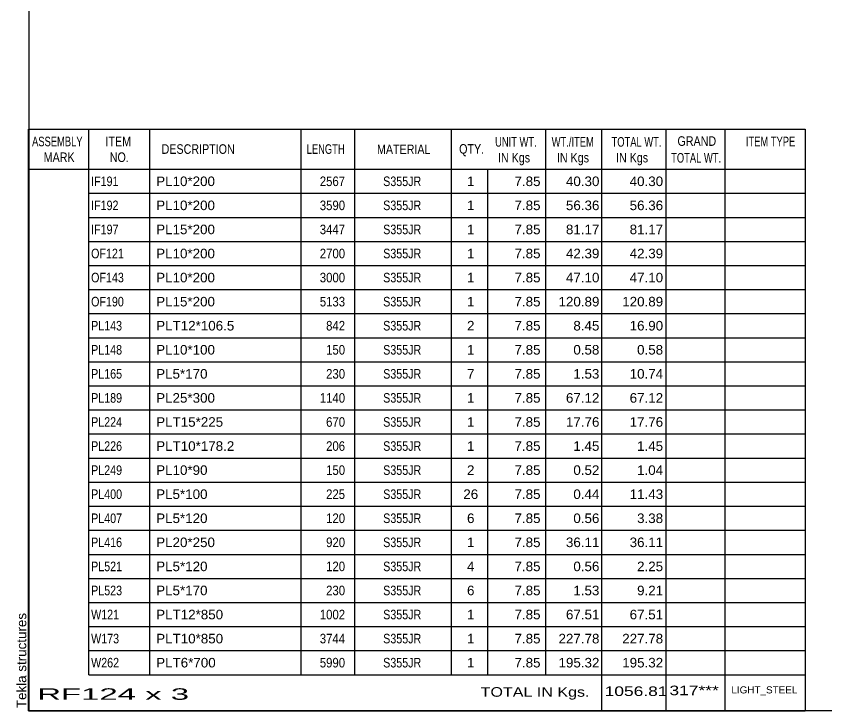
# Model space of a CAD drawing. Header units: millimetres. Extents: x -48 to 355, y -206 to 71.
# Drawn here: x -47.7 to 114, y -206.2 to -67.7 of the extents above; entities that cross this region are included whole.
import ezdxf

# ---------------------------------------------------------------- set-up
doc = ezdxf.new("R2010")
doc.units = ezdxf.units.MM
doc.styles.add('Arial', font='ARIAL.TTF', dxfattribs={"height": 0.2})

# ---------------------------------------------------------------- blocks, each defined once
blk = doc.blocks.new('Unknown-627019921-1200')
at = {"color": 5, "linetype": 'Continuous'}
for p, q in [((-45.15, 70.78), (-45.15, -206.22)), ((-45.15, -206.22), (354.85, -206.22))]:
    blk.add_line(p, q, dxfattribs=at)
at = {"color": 174, "linetype": 'Continuous', "style": 'Arial'}
blk.add_text('Tekla structures', height=1.9102, rotation=90, dxfattribs=at).set_placement((-45.65, -205.72))
blk = doc.blocks.new('CBS_BOM-627019921-9368')
at = {"color": 7, "linetype": 'Continuous'}
for p, q in [((-45.18, -98.25), (-45.18, -90.25)), ((-45.18, -90.25), (109.74, -90.25)), ((-33.18, -98.25), (-33.18, -90.25)), ((-20.99, -98.25), (-20.99, -90.25)), ((9.17, -98.25), (9.17, -90.25)), ((19.85, -98.25), (19.85, -90.25)), ((39.17, -98.25), (39.17, -90.25)), ((57.97, -98.25), (57.97, -90.25)), ((69.18, -98.25), (69.18, -90.25)), ((81.97, -98.25), (81.97, -90.25)), ((93.72, -98.25), (93.72, -90.25)), ((109.74, -90.26), (109.74, -98.24)), ((-45.18, -98.25), (109.74, -98.25)), ((-45.18, -103.05), (-45.18, -98.25)), ((-33.18, -103.05), (-33.18, -98.25)), ((-20.99, -103.05), (-20.99, -98.25)), ((9.17, -103.05), (9.17, -98.25)), ((19.85, -103.05), (19.85, -98.25)), ((39.17, -103.05), (39.17, -98.25)), ((46.43, -103.05), (46.43, -98.25)), ((57.97, -103.05), (57.97, -98.25)), ((69.18, -103.05), (69.18, -98.25)), ((81.97, -103.05), (81.97, -98.25)), ((93.74, -103.05), (93.74, -98.25)), ((109.74, -98.26), (109.74, -103.05)), ((-45.18, -107.85), (-45.18, -103.05)), ((-33.18, -103.05), (109.74, -103.05)), ((-33.18, -107.85), (-33.18, -103.05)), ((-20.99, -107.85), (-20.99, -103.05)), ((9.17, -107.85), (9.17, -103.05)), ((19.85, -107.85), (19.85, -103.05)), ((39.17, -107.85), (39.17, -103.05)), ((46.43, -107.85), (46.43, -103.05)), ((57.97, -107.85), (57.97, -103.05)), ((69.18, -107.85), (69.18, -103.05)), ((81.97, -107.85), (81.97, -103.05)), ((93.74, -107.85), (93.74, -103.05)), ((109.74, -103.06), (109.74, -107.85)), ((-45.18, -112.65), (-45.18, -107.85)), ((-33.18, -107.85), (109.74, -107.85)), ((-33.18, -112.65), (-33.18, -107.85)), ((-20.99, -112.65), (-20.99, -107.85)), ((9.17, -112.65), (9.17, -107.85)), ((19.85, -112.65), (19.85, -107.85)), ((39.17, -112.65), (39.17, -107.85)), ((46.43, -112.65), (46.43, -107.85)), ((57.97, -112.65), (57.97, -107.85)), ((69.18, -112.65), (69.18, -107.85)), ((81.97, -112.65), (81.97, -107.85)), ((93.74, -112.65), (93.74, -107.85)), ((109.74, -107.86), (109.74, -112.65)), ((-45.18, -117.45), (-45.18, -112.65)), ((-33.18, -112.65), (109.74, -112.65)), ((-33.18, -117.45), (-33.18, -112.65)), ((-20.99, -117.45), (-20.99, -112.65)), ((9.17, -117.45), (9.17, -112.65)), ((19.85, -117.45), (19.85, -112.65)), ((39.17, -117.45), (39.17, -112.65)), ((46.43, -117.45), (46.43, -112.65)), ((57.97, -117.45), (57.97, -112.65)), ((69.18, -117.45), (69.18, -112.65)), ((81.97, -117.45), (81.97, -112.65)), ((93.74, -117.45), (93.74, -112.65)), ((109.74, -112.66), (109.74, -117.45)), ((-45.18, -122.25), (-45.18, -117.45)), ((-33.18, -117.45), (109.74, -117.45)), ((-33.18, -122.25), (-33.18, -117.45)), ((-20.99, -122.25), (-20.99, -117.45)), ((9.17, -122.25), (9.17, -117.45)), ((19.85, -122.25), (19.85, -117.45)), ((39.17, -122.25), (39.17, -117.45)), ((46.43, -122.25), (46.43, -117.45)), ((57.97, -122.25), (57.97, -117.45)), ((69.18, -122.25), (69.18, -117.45)), ((81.97, -122.25), (81.97, -117.45)), ((93.74, -122.25), (93.74, -117.45)), ((109.74, -117.46), (109.74, -122.25)), ((-45.18, -127.05), (-45.18, -122.25)), ((-33.18, -122.25), (109.74, -122.25)), ((-33.18, -127.05), (-33.18, -122.25)), ((-20.99, -127.05), (-20.99, -122.25)), ((9.17, -127.05), (9.17, -122.25)), ((19.85, -127.05), (19.85, -122.25)), ((39.17, -127.05), (39.17, -122.25)), ((46.43, -127.05), (46.43, -122.25)), ((57.97, -127.05), (57.97, -122.25)), ((69.18, -127.05), (69.18, -122.25)), ((81.97, -127.05), (81.97, -122.25)), ((93.74, -127.05), (93.74, -122.25)), ((109.74, -122.26), (109.74, -127.05)), ((-45.18, -131.85), (-45.18, -127.05)), ((-33.18, -127.05), (109.74, -127.05)), ((-33.18, -131.85), (-33.18, -127.05)), ((-20.99, -131.85), (-20.99, -127.05)), ((9.17, -131.85), (9.17, -127.05)), ((19.85, -131.85), (19.85, -127.05)), ((39.17, -131.85), (39.17, -127.05)), ((46.43, -131.85), (46.43, -127.05)), ((57.97, -131.85), (57.97, -127.05)), ((69.18, -131.85), (69.18, -127.05)), ((81.97, -131.85), (81.97, -127.05)), ((93.74, -131.85), (93.74, -127.05)), ((109.74, -127.06), (109.74, -131.85)), ((-45.18, -136.65), (-45.18, -131.85)), ((-33.18, -131.85), (109.74, -131.85)), ((-33.18, -136.65), (-33.18, -131.85)), ((-20.99, -136.65), (-20.99, -131.85)), ((9.17, -136.65), (9.17, -131.85)), ((19.85, -136.65), (19.85, -131.85)), ((39.17, -136.65), (39.17, -131.85)), ((46.43, -136.65), (46.43, -131.85)), ((57.97, -136.65), (57.97, -131.85)), ((69.18, -136.65), (69.18, -131.85)), ((81.97, -136.65), (81.97, -131.85)), ((93.74, -136.65), (93.74, -131.85)), ((109.74, -131.86), (109.74, -136.65)), ((-45.18, -141.45), (-45.18, -136.65)), ((-33.18, -136.65), (109.74, -136.65)), ((-33.18, -141.45), (-33.18, -136.65)), ((-20.99, -141.45), (-20.99, -136.65)), ((9.17, -141.45), (9.17, -136.65)), ((19.85, -141.45), (19.85, -136.65)), ((39.17, -141.45), (39.17, -136.65)), ((46.43, -141.45), (46.43, -136.65)), ((57.97, -141.45), (57.97, -136.65)), ((69.18, -141.45), (69.18, -136.65)), ((81.97, -141.45), (81.97, -136.65)), ((93.74, -141.45), (93.74, -136.65)), ((109.74, -136.66), (109.74, -141.45)), ((-45.18, -146.25), (-45.18, -141.45)), ((-33.18, -141.45), (109.74, -141.45)), ((-33.18, -146.25), (-33.18, -141.45)), ((-20.99, -146.25), (-20.99, -141.45)), ((9.17, -146.25), (9.17, -141.45)), ((19.85, -146.25), (19.85, -141.45)), ((39.17, -146.25), (39.17, -141.45)), ((46.43, -146.25), (46.43, -141.45)), ((57.97, -146.25), (57.97, -141.45)), ((69.18, -146.25), (69.18, -141.45)), ((81.97, -146.25), (81.97, -141.45)), ((93.74, -146.25), (93.74, -141.45)), ((109.74, -141.46), (109.74, -146.25)), ((-45.18, -151.05), (-45.18, -146.25)), ((-33.18, -146.25), (109.74, -146.25)), ((-33.18, -151.05), (-33.18, -146.25)), ((-20.99, -151.05), (-20.99, -146.25)), ((9.17, -151.05), (9.17, -146.25)), ((19.85, -151.05), (19.85, -146.25)), ((39.17, -151.05), (39.17, -146.25)), ((46.43, -151.05), (46.43, -146.25)), ((57.97, -151.05), (57.97, -146.25)), ((69.18, -151.05), (69.18, -146.25)), ((81.97, -151.05), (81.97, -146.25)), ((93.74, -151.05), (93.74, -146.25)), ((109.74, -146.26), (109.74, -151.05)), ((-45.18, -155.85), (-45.18, -151.05)), ((-33.18, -151.05), (109.74, -151.05)), ((-33.18, -155.85), (-33.18, -151.05)), ((-20.99, -155.85), (-20.99, -151.05)), ((9.17, -155.85), (9.17, -151.05)), ((19.85, -155.85), (19.85, -151.05)), ((39.17, -155.85), (39.17, -151.05)), ((46.43, -155.85), (46.43, -151.05)), ((57.97, -155.85), (57.97, -151.05)), ((69.18, -155.85), (69.18, -151.05)), ((81.97, -155.85), (81.97, -151.05)), ((93.74, -155.85), (93.74, -151.05)), ((109.74, -151.06), (109.74, -155.85)), ((-45.18, -160.65), (-45.18, -155.85)), ((-33.18, -155.85), (109.74, -155.85)), ((-33.18, -160.65), (-33.18, -155.85)), ((-20.99, -160.65), (-20.99, -155.85)), ((9.17, -160.65), (9.17, -155.85)), ((19.85, -160.65), (19.85, -155.85)), ((39.17, -160.65), (39.17, -155.85)), ((46.43, -160.65), (46.43, -155.85)), ((57.97, -160.65), (57.97, -155.85)), ((69.18, -160.65), (69.18, -155.85)), ((81.97, -160.65), (81.97, -155.85)), ((93.74, -160.65), (93.74, -155.85)), ((109.74, -155.86), (109.74, -160.65)), ((-45.18, -165.45), (-45.18, -160.65)), ((-33.18, -160.65), (109.74, -160.65)), ((-33.18, -165.45), (-33.18, -160.65)), ((-20.99, -165.45), (-20.99, -160.65)), ((9.17, -165.45), (9.17, -160.65)), ((19.85, -165.45), (19.85, -160.65)), ((39.17, -165.45), (39.17, -160.65)), ((46.43, -165.45), (46.43, -160.65)), ((57.97, -165.45), (57.97, -160.65)), ((69.18, -165.45), (69.18, -160.65)), ((81.97, -165.45), (81.97, -160.65)), ((93.74, -165.45), (93.74, -160.65)), ((109.74, -160.66), (109.74, -165.45)), ((-45.18, -170.25), (-45.18, -165.45)), ((-33.18, -165.45), (109.74, -165.45)), ((-33.18, -170.25), (-33.18, -165.45)), ((-20.99, -170.25), (-20.99, -165.45)), ((9.17, -170.25), (9.17, -165.45)), ((19.85, -170.25), (19.85, -165.45)), ((39.17, -170.25), (39.17, -165.45)), ((46.43, -170.25), (46.43, -165.45)), ((57.97, -170.25), (57.97, -165.45)), ((69.18, -170.25), (69.18, -165.45)), ((81.97, -170.25), (81.97, -165.45)), ((93.74, -170.25), (93.74, -165.45)), ((109.74, -165.46), (109.74, -170.25)), ((-45.18, -175.05), (-45.18, -170.25)), ((-33.18, -170.25), (109.74, -170.25)), ((-33.18, -175.05), (-33.18, -170.25)), ((-20.99, -175.05), (-20.99, -170.25)), ((9.17, -175.05), (9.17, -170.25)), ((19.85, -175.05), (19.85, -170.25)), ((39.17, -175.05), (39.17, -170.25)), ((46.43, -175.05), (46.43, -170.25)), ((57.97, -175.05), (57.97, -170.25)), ((69.18, -175.05), (69.18, -170.25)), ((81.97, -175.05), (81.97, -170.25)), ((93.74, -175.05), (93.74, -170.25)), ((109.74, -170.26), (109.74, -175.05)), ((-45.18, -179.85), (-45.18, -175.05)), ((-33.18, -175.05), (109.74, -175.05)), ((-33.18, -179.85), (-33.18, -175.05)), ((-20.99, -179.85), (-20.99, -175.05)), ((9.17, -179.85), (9.17, -175.05)), ((19.85, -179.85), (19.85, -175.05)), ((39.17, -179.85), (39.17, -175.05)), ((46.43, -179.85), (46.43, -175.05)), ((57.97, -179.85), (57.97, -175.05)), ((69.18, -179.85), (69.18, -175.05)), ((81.97, -179.85), (81.97, -175.05)), ((93.74, -179.85), (93.74, -175.05)), ((109.74, -175.06), (109.74, -179.85)), ((-45.18, -184.65), (-45.18, -179.85)), ((-33.18, -179.85), (109.74, -179.85)), ((-33.18, -184.65), (-33.18, -179.85)), ((-20.99, -184.65), (-20.99, -179.85)), ((9.17, -184.65), (9.17, -179.85)), ((19.85, -184.65), (19.85, -179.85)), ((39.17, -184.65), (39.17, -179.85)), ((46.43, -184.65), (46.43, -179.85)), ((57.97, -184.65), (57.97, -179.85)), ((69.18, -184.65), (69.18, -179.85)), ((81.97, -184.65), (81.97, -179.85)), ((93.74, -184.65), (93.74, -179.85)), ((109.74, -179.86), (109.74, -184.65)), ((-45.18, -189.45), (-45.18, -184.65)), ((-33.18, -184.65), (109.74, -184.65)), ((-33.18, -189.45), (-33.18, -184.65)), ((-20.99, -189.45), (-20.99, -184.65)), ((9.17, -189.45), (9.17, -184.65)), ((19.85, -189.45), (19.85, -184.65)), ((39.17, -189.45), (39.17, -184.65)), ((46.43, -189.45), (46.43, -184.65)), ((57.97, -189.45), (57.97, -184.65)), ((69.18, -189.45), (69.18, -184.65)), ((81.97, -189.45), (81.97, -184.65)), ((93.74, -189.45), (93.74, -184.65)), ((109.74, -184.66), (109.74, -189.45)), ((-45.18, -194.25), (-45.18, -189.45)), ((-33.18, -189.45), (109.74, -189.45)), ((-33.18, -194.25), (-33.18, -189.45)), ((-20.99, -194.25), (-20.99, -189.45)), ((9.17, -194.25), (9.17, -189.45)), ((19.85, -194.25), (19.85, -189.45)), ((39.17, -194.25), (39.17, -189.45)), ((46.43, -194.25), (46.43, -189.45)), ((57.97, -194.25), (57.97, -189.45)), ((69.18, -194.25), (69.18, -189.45)), ((81.97, -194.25), (81.97, -189.45)), ((93.74, -194.25), (93.74, -189.45)), ((109.74, -189.46), (109.74, -194.25)), ((-45.18, -199.05), (-45.18, -194.25)), ((-33.18, -194.25), (109.74, -194.25)), ((-33.18, -199.05), (-33.18, -194.25)), ((-20.99, -199.05), (-20.99, -194.25)), ((9.17, -199.05), (9.17, -194.25)), ((19.85, -199.05), (19.85, -194.25)), ((39.17, -199.05), (39.17, -194.25)), ((46.43, -199.05), (46.43, -194.25)), ((57.97, -199.05), (57.97, -194.25)), ((69.18, -199.05), (69.18, -194.25)), ((81.97, -199.05), (81.97, -194.25)), ((93.74, -199.05), (93.74, -194.25)), ((109.74, -194.26), (109.74, -199.05)), ((-45.18, -206.25), (-45.18, -199.07)), ((-33.18, -199.05), (109.74, -199.05)), ((69.18, -206.25), (69.18, -199.07)), ((81.97, -206.25), (81.97, -199.07)), ((93.78, -206.25), (93.78, -199.07)), ((109.74, -199.05), (109.74, -206.25)), ((-45.18, -206.25), (109.74, -206.25))]:
    blk.add_line(p, q, dxfattribs=at)
at = {"color": 3, "linetype": 'Continuous', "style": 'Arial'}
for s, height, width, p in [('ASSEMBLY', 1.91, 0.7, (-44.5, -93.67)), ('ITEM', 1.91, 0.8, (-29.85, -93.67)), ('UNIT WT.', 1.91, 0.7, (47.86, -93.75)), ('WT./ITEM', 1.91, 0.7, (59.15, -93.75)), ('TOTAL WT.', 1.91, 0.7, (71.09, -93.75)), ('GRAND', 1.91, 0.8, (84.24, -93.59)), ('ITEM TYPE', 1.91, 0.7, (97.88, -93.67)), ('DESCRIPTION', 1.9102, 0.8, (-18.66, -95.18)), ('LENGTH', 1.91, 0.7, (10.28, -95.18)), ('MATERIAL', 1.91, 0.8, (24.3, -95.23)), ('QTY.', 1.91, 0.8, (40.69, -95.15)), ('MARK', 1.91, 0.8, (-42.18, -96.81)), ('NO.', 1.91, 0.8, (-29, -96.81)), ('IN Kgs', 1.91, 0.8, (48.44, -96.89)), ('IN Kgs', 1.91, 0.8, (60.19, -96.89)), ('IN Kgs', 1.91, 0.8, (71.98, -96.89)), ('TOTAL WT.', 1.91, 0.7, (82.98, -96.93))]:
    blk.add_text(s, height=height, dxfattribs=dict(at, width=width)).set_placement(p)
at = {"color": 7, "linetype": 'Continuous', "style": 'Arial'}
for s, width, p in [('IF191', 0.8, (-32.72, -101.61)), ('2567', 0.85, (12.89, -101.61)), ('S355JR', 0.8, (25.54, -101.61)), ('IF192', 0.8, (-32.72, -106.41)), ('3590', 0.85, (12.89, -106.41)), ('S355JR', 0.8, (25.54, -106.41)), ('IF197', 0.8, (-32.72, -111.21)), ('3447', 0.85, (12.89, -111.21)), ('S355JR', 0.8, (25.54, -111.21)), ('OF121', 0.8, (-32.72, -116.01)), ('2700', 0.85, (12.89, -116.01)), ('S355JR', 0.8, (25.54, -116.01)), ('OF143', 0.8, (-32.72, -120.81)), ('3000', 0.85, (12.89, -120.81)), ('S355JR', 0.8, (25.54, -120.81)), ('OF190', 0.8, (-32.72, -125.61)), ('5133', 0.85, (12.89, -125.61)), ('S355JR', 0.8, (25.54, -125.61)), ('PL143', 0.8, (-32.72, -130.41)), ('842', 0.85, (14.15, -130.41)), ('S355JR', 0.8, (25.54, -130.41)), ('PL148', 0.8, (-32.72, -135.21)), ('150', 0.85, (14.15, -135.21)), ('S355JR', 0.8, (25.54, -135.21)), ('PL165', 0.8, (-32.72, -140.01)), ('230', 0.85, (14.15, -140.01)), ('S355JR', 0.8, (25.54, -140.01)), ('PL189', 0.8, (-32.72, -144.81)), ('1140', 0.85, (12.89, -144.81)), ('S355JR', 0.8, (25.54, -144.81)), ('PL224', 0.8, (-32.72, -149.61)), ('670', 0.85, (14.15, -149.61)), ('S355JR', 0.8, (25.54, -149.61)), ('PL226', 0.8, (-32.72, -154.41)), ('206', 0.85, (14.15, -154.41)), ('S355JR', 0.8, (25.54, -154.41)), ('PL249', 0.8, (-32.72, -159.21)), ('150', 0.85, (14.15, -159.21)), ('S355JR', 0.8, (25.54, -159.21)), ('PL400', 0.8, (-32.72, -164.01)), ('225', 0.85, (14.15, -164.01)), ('S355JR', 0.8, (25.54, -164.01)), ('PL407', 0.8, (-32.72, -168.81)), ('120', 0.85, (14.15, -168.81)), ('S355JR', 0.8, (25.54, -168.81)), ('PL416', 0.8, (-32.72, -173.61)), ('920', 0.85, (14.15, -173.61)), ('S355JR', 0.8, (25.54, -173.61)), ('PL521', 0.8, (-32.72, -178.41)), ('120', 0.85, (14.15, -178.41)), ('S355JR', 0.8, (25.54, -178.41)), ('PL523', 0.8, (-32.72, -183.21)), ('230', 0.85, (14.15, -183.21)), ('S355JR', 0.8, (25.54, -183.21)), ('W121', 0.8, (-32.72, -188.01)), ('1002', 0.85, (12.89, -188.01)), ('S355JR', 0.8, (25.54, -188.01)), ('W173', 0.8, (-32.72, -192.81)), ('3744', 0.85, (12.89, -192.81)), ('S355JR', 0.8, (25.54, -192.81)), ('W262', 0.8, (-32.72, -197.61)), ('5990', 0.85, (12.89, -197.61)), ('S355JR', 0.8, (25.54, -197.61))]:
    blk.add_text(s, height=1.91, dxfattribs=dict(at, width=width)).set_placement(p)
for s, height, p in [('PL10*200', 1.91, (-19.74, -101.61)), ('1', 1.91, (42.26, -101.61)), ('7.85', 1.91, (51.73, -101.61)), ('40.30', 1.91, (61.99, -101.61)), ('40.30', 1.91, (74.7, -101.61)), ('PL10*200', 1.91, (-19.74, -106.41)), ('1', 1.91, (42.26, -106.41)), ('7.85', 1.91, (51.73, -106.41)), ('56.36', 1.91, (61.99, -106.41)), ('56.36', 1.91, (74.7, -106.41)), ('PL15*200', 1.91, (-19.74, -111.21)), ('1', 1.91, (42.26, -111.21)), ('7.85', 1.91, (51.73, -111.21)), ('81.17', 1.91, (61.99, -111.21)), ('81.17', 1.91, (74.7, -111.21)), ('PL10*200', 1.91, (-19.74, -116.01)), ('1', 1.91, (42.26, -116.01)), ('7.85', 1.91, (51.73, -116.01)), ('42.39', 1.91, (61.99, -116.01)), ('42.39', 1.91, (74.7, -116.01)), ('PL10*200', 1.91, (-19.74, -120.81)), ('1', 1.91, (42.26, -120.81)), ('7.85', 1.91, (51.73, -120.81)), ('47.10', 1.91, (61.99, -120.81)), ('47.10', 1.91, (74.7, -120.81)), ('PL15*200', 1.91, (-19.74, -125.61)), ('1', 1.91, (42.26, -125.61)), ('7.85', 1.91, (51.73, -125.61)), ('120.89', 1.91, (60.51, -125.61)), ('120.89', 1.91, (73.22, -125.61)), ('PLT12*106.5', 1.9102, (-19.74, -130.41)), ('2', 1.91, (42.26, -130.41)), ('7.85', 1.91, (51.73, -130.41)), ('8.45', 1.91, (63.47, -130.41)), ('16.90', 1.91, (74.7, -130.41)), ('PL10*100', 1.91, (-19.74, -135.21)), ('1', 1.91, (42.26, -135.21)), ('7.85', 1.91, (51.73, -135.21)), ('0.58', 1.91, (63.47, -135.21)), ('0.58', 1.91, (76.18, -135.21)), ('PL5*170', 1.91, (-19.74, -140.01)), ('7', 1.91, (42.26, -140.01)), ('7.85', 1.91, (51.73, -140.01)), ('1.53', 1.91, (63.47, -140.01)), ('10.74', 1.91, (74.7, -140.01)), ('PL25*300', 1.91, (-19.74, -144.81)), ('1', 1.91, (42.26, -144.81)), ('7.85', 1.91, (51.73, -144.81)), ('67.12', 1.91, (61.99, -144.81)), ('67.12', 1.91, (74.7, -144.81)), ('PLT15*225', 1.91, (-19.74, -149.61)), ('1', 1.91, (42.26, -149.61)), ('7.85', 1.91, (51.73, -149.61)), ('17.76', 1.91, (61.99, -149.61)), ('17.76', 1.91, (74.7, -149.61)), ('PLT10*178.2', 1.9102, (-19.74, -154.41)), ('1', 1.91, (42.26, -154.41)), ('7.85', 1.91, (51.73, -154.41)), ('1.45', 1.91, (63.47, -154.41)), ('1.45', 1.91, (76.18, -154.41)), ('PL10*90', 1.91, (-19.74, -159.21)), ('2', 1.91, (42.26, -159.21)), ('7.85', 1.91, (51.73, -159.21)), ('0.52', 1.91, (63.47, -159.21)), ('1.04', 1.91, (76.18, -159.21)), ('PL5*100', 1.91, (-19.74, -164.01)), ('26', 1.91, (41.52, -164.01)), ('7.85', 1.91, (51.73, -164.01)), ('0.44', 1.91, (63.47, -164.01)), ('11.43', 1.91, (74.7, -164.01)), ('PL5*120', 1.91, (-19.74, -168.81)), ('6', 1.91, (42.26, -168.81)), ('7.85', 1.91, (51.73, -168.81)), ('0.56', 1.91, (63.47, -168.81)), ('3.38', 1.91, (76.18, -168.81)), ('PL20*250', 1.91, (-19.74, -173.61)), ('1', 1.91, (42.26, -173.61)), ('7.85', 1.91, (51.73, -173.61)), ('36.11', 1.91, (61.99, -173.61)), ('36.11', 1.91, (74.7, -173.61)), ('PL5*120', 1.91, (-19.74, -178.41)), ('4', 1.91, (42.26, -178.41)), ('7.85', 1.91, (51.73, -178.41)), ('0.56', 1.91, (63.47, -178.41)), ('2.25', 1.91, (76.18, -178.41)), ('PL5*170', 1.91, (-19.74, -183.21)), ('6', 1.91, (42.26, -183.21)), ('7.85', 1.91, (51.73, -183.21)), ('1.53', 1.91, (63.47, -183.21)), ('9.21', 1.91, (76.18, -183.21)), ('PLT12*850', 1.91, (-19.74, -188.01)), ('1', 1.91, (42.26, -188.01)), ('7.85', 1.91, (51.73, -188.01)), ('67.51', 1.91, (61.99, -188.01)), ('67.51', 1.91, (74.7, -188.01)), ('PLT10*850', 1.91, (-19.74, -192.81)), ('1', 1.91, (42.26, -192.81)), ('7.85', 1.91, (51.73, -192.81)), ('227.78', 1.91, (60.51, -192.81)), ('227.78', 1.91, (73.22, -192.81)), ('PLT6*700', 1.91, (-19.74, -197.61)), ('1', 1.91, (42.26, -197.61)), ('7.85', 1.91, (51.73, -197.61)), ('195.32', 1.91, (60.51, -197.61)), ('195.32', 1.91, (73.22, -197.61))]:
    blk.add_text(s, height=height, dxfattribs=at).set_placement(p)
at = {"color": 6, "linetype": 'Continuous', "style": 'Arial'}
for s, height, width, p in [('RF124 x 3', 2.292, 2.05, (-43.46, -204.06)), ('TOTAL IN Kgs.', 1.9102, 1.2, (44.98, -203.45)), ('1056.81', 1.91, 1.3, (69.71, -203.3)), ('317***', 1.91, 1.3, (82.64, -203.14))]:
    blk.add_text(s, height=height, dxfattribs=dict(at, width=width)).set_placement(p)
blk.add_text('LIGHT_STEEL', height=1.4135, dxfattribs=at).set_placement((94.99, -202.79))

msp = doc.modelspace()

# ---------------------------------------------------------------- block references
for name in ['Unknown-627019921-1200', 'CBS_BOM-627019921-9368']:
    msp.add_blockref(name, (0, 0))

doc.saveas('drawing.dxf')
